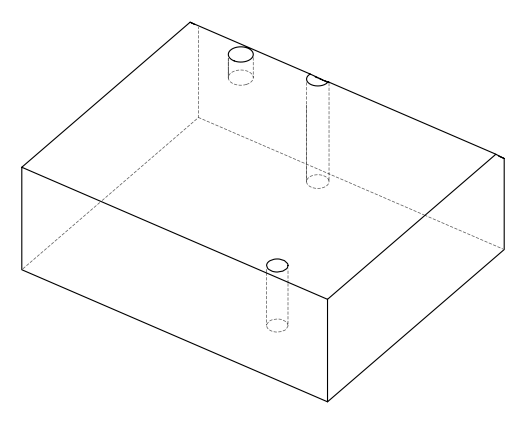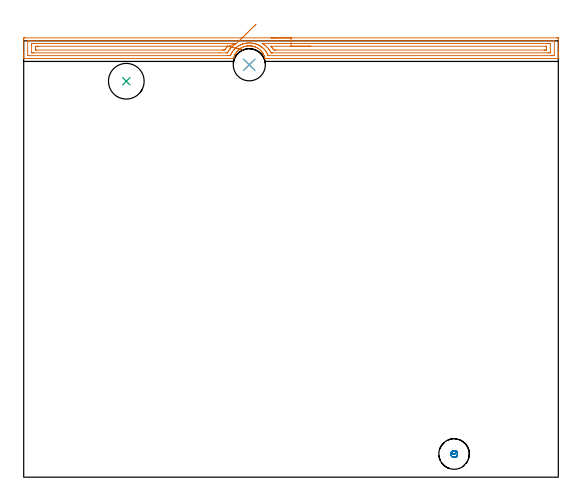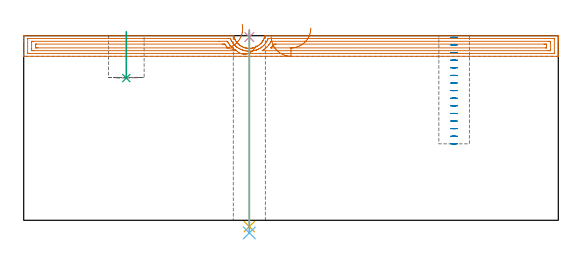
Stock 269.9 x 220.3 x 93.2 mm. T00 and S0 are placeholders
(PLAN: 6 operations, 5 tool changes, 10.8 min)
(1 AREA_MILL | FG_CHAMFER_SURFACE | UGT0205_001 | 8.86 min | 14604 mm3)
(2 MILL_BLIND_HOLE_FROM_SOLID_MATERIAL | STEP1POCKET | UGT0201_130 | Spiral | 0.99 min | 10164 mm3)
(3 INDEXABLE_INSERT_DRILL_BLIND_HOLE_FROM_SOLID | STEP1POCKET_1 | NXT0302_007 | 0.1 min | 5389 mm3)
(4 SPOT_DRILL | STEP1HOLE | NXT0321_9005460120000 | 0.03 min | 1 mm3)
(5 DRILL_THROUGH_HOLE_INTO_CENTER | STEP1HOLE | NXT0301_065 | 0.4 min | 6427 mm3)
(6 DRILL_TO_ENLARGE_THROUGH_HOLE | STEP1HOLE | UGT0301_286 | 0.41 min | 12561 mm3)
(TOOL UGT0205_001 | Chamfer Mill 20 x 3 x 45 deg. | D20 FL50 Z2)
(TOOL UGT0201_130 | Carbide End Mill 12.0 | D12 FL15 Z4)
(TOOL NXT0302_007 | Index. Insert Drill 18mm [880-D1800L25-05] | D18 PA176 FL90 Z2)
(TOOL NXT0321_9005460120000 | NC Spot Drill, 142deg, 12mm, Carbide, Uncoated | D12 PA142 FL30 Z2)
(TOOL NXT0301_065 | Carbide Drill 9.4mm [860.1-0940-075A1-MM 2214] | D9.4 PA140 FL98 Z2)
(TOOL UGT0301_286 | Twist Drill 16.2 mm | D16.2 PA118 FL125 Z2)
(OP 1 AREA_MILL)
G17 G21 G94 G90
T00 M6
G54
G17 G0 G90 X124.95 Y221.8 S1061 M3
G43 Z103.2 H0
Z92.8
G94 G1 X124.988 Z91.928 F250.
X125.102 Z91.064
X125.291 Z90.212
X125.553 Z89.38
X125.887 Z88.574
X126.29 Z87.8
X126.758 Z87.064
X127.29 Z86.372
X127.879 Z85.729
X128.522 Z85.14
X129.214 Z84.608
X129.95 Z84.14
X130.724 Z83.737
X131.53 Z83.403
X132.362 Z83.141
X133.214 Z82.952
X134.078 Z82.838
X134.95 Z82.8
X269.292
X269.803 Y221.795 Z82.803
X269.89 Y221.792 Z82.806
X269.9 Y221.699 Z82.898
Y214.409 Z90.185
Y213.85 Z90.746
Y213.533 Z91.063
Y212.974 Z91.622
Y212.656 Z91.938
Y212.021 Z92.578
Y211.675 Z92.924
X269.897 Y211.535 Z93.057
X269.89 Y211.402 Z93.188
X269.738 Y211.4 Z93.2
X122.007
X121.828 Y211.406 Z93.192
X121.792 Y211.521 Z93.077
X121.709 Y211.817 Z92.783
X121.667 Y211.972 Z92.627
X121.587 Y212.218 Z92.377
X121.549 Y212.336 Z92.261
X121.523 Y212.417 Z92.181
X121.452 Y212.596 Z92.004
X121.346 Y212.868 Z91.732
X121.147 Y213.312 Z91.288
X121.124 Y213.359 Z91.241
X121.114 Y213.376 Z91.224
X121.025 Y213.533 Z91.063
X120.964 Y213.643 Z90.955
X120.884 Y213.786 Z90.813
X120.817 Y213.893 Z90.706
X120.767 Y213.971 Z90.626
X120.726 Y214.038 Z90.561
X120.621 Y214.206 Z90.393
X120.519 Y214.347 Z90.252
X120.474 Y214.409 Z90.188
X120.424 Y214.479 Z90.12
X120.232 Y214.746 Z89.852
X120.221 Y214.759 Z89.84
X120.148 Y214.847 Z89.749
X120.085 Y214.925 Z89.674
X120.03 Y214.988 Z89.612
X119.933 Y215.1 Z89.5
X119.642 Y215.405 Z89.194
X119.339 Y215.698 Z88.901
X118.989 Y215.994 Z88.605
X118.447 Y216.394 Z88.203
X118.042 Y216.651 Z87.947
X117.628 Y216.888 Z87.711
X117.555 Y216.924 Z87.675
X117.097 Y217.131 Z87.467
X116.995 Y217.173 Z87.426
X116.663 Y217.306 Z87.292
X116.205 Y217.456 Z87.142
X115.758 Y217.574 Z87.022
X115.542 Y217.62 Z86.979
X115.326 Y217.664 Z86.934
X114.866 Y217.734 Z86.858
X114.693 Y217.755 Z86.841
X114.641 Y217.761 Z86.835
X114.403 Y217.781 Z86.816
X114.251 Y217.783 Z86.807
X113.973 Y217.792 Z86.8
X113.897 Z86.801
X113.855 Y217.791 Z86.799
X113.713 Y217.79
X113.692 Z86.801
X113.658 Y217.789 Z86.803
X113.397 Y217.781 Z86.815
X113.22 Y217.764 Z86.829
X113.095 Y217.752 Z86.841
X113.08 Y217.75 Z86.843
X112.648 Y217.695 Z86.904
X112.26 Y217.622 Z86.977
X112.203 Y217.611 Z86.986
X111.756 Y217.501 Z87.097
X111.311 Y217.366 Z87.232
X110.863 Y217.2 Z87.399
X110.419 Y217.008 Z87.589
X110.402 Y217. Z87.597
X110.173 Y216.888 Z87.711
X109.847 Y216.706 Z87.894
X109.527 Y216.512 Z88.087
X109.162 Y216.26 Z88.339
X109.064 Y216.187 Z88.413
X108.806 Y215.994 Z88.606
X108.659 Y215.87 Z88.728
X108.635 Y215.85 Z88.748
X108.617 Y215.833 Z88.765
X108.501 Y215.724 Z88.873
X108.372 Y215.603 Z88.994
X108.243 Y215.482 Z89.115
X107.867 Y215.1 Z89.499
X107.743 Y214.958 Z89.64
X107.656 Y214.847 Z89.751
X107.45 Y214.587 Z90.012
X107.178 Y214.205 Z90.393
X106.851 Y213.683 Z90.916
X106.773 Y213.533 Z91.066
X106.658 Y213.311 Z91.288
X106.583 Y213.146 Z91.453
X106.454 Y212.868 Z91.732
X106.386 Y212.693 Z91.907
X106.277 Y212.418 Z92.182
X106.191 Y212.15 Z92.449
X106.133 Y211.972 Z92.626
X106.081 Y211.78 Z92.816
X106.01 Y211.522 Z93.075
X105.999 Y211.476 Z93.122
X105.991 Y211.443 Z93.155
X105.971 Y211.405 Z93.193
X105.961 Y211.402 Z93.197
X105.939 Y211.4 Z93.2
X0.162
X0.01 Y211.402 Z93.188
X0.003 Y211.535 Z93.057
X0. Y211.675 Z92.924
Y212.021 Z92.578
Y212.656 Z91.938
Y213.85 Z90.747
Y214.409 Z90.185
Y221.141 Z83.457
X0.004 Y221.42 Z83.177
X0.01 Y221.792 Z82.805
X0.225 Y221.796 Z82.802
X0.608 Y221.8 Z82.8
X134.95
Y220.386 Z84.214
X267.507 Y220.385 Z84.215
X267.669 Y220.384 Z84.216
X267.854 Y220.379 Z84.221
X267.891 Y220.377 Z84.223
X267.895 Y220.352 Z84.248
X267.897 Y220.323 Z84.277
X267.9 Y220.158 Z84.442
X267.899 Y213.018 Z91.582
X267.896 Y212.915 Z91.685
X267.89 Y212.847 Z91.753
X267.886 Y212.821 Z91.779
X267.871 Y212.82 Z91.78
X267.507 Y212.815 Z91.785
X267.346 Y212.814 Z91.786
X266.614
X123.631 Y212.815 Z91.785
X123.522 Y212.817 Z91.783
X123.47 Y212.821 Z91.779
X123.449 Y212.824 Z91.776
X123.435 Y212.852 Z91.748
X123.403 Y212.924 Z91.676
X123.321 Y213.118 Z91.482
X123.135 Y213.533 Z91.067
X122.899 Y214.017 Z90.583
X122.671 Y214.409 Z90.191
X122.281 Y215.016 Z89.584
X122.086 Y215.285 Z89.315
X122.007 Y215.391 Z89.209
X121.648 Y215.814 Z88.786
X121.321 Y216.162 Z88.438
X121.114 Y216.367 Z88.233
X120.758 Y216.692 Z87.908
X120.336 Y217.038 Z87.562
X120.221 Y217.127 Z87.473
X119.853 Y217.4 Z87.2
X119.329 Y217.729 Z86.871
X119.211 Y217.799 Z86.801
X119.005 Y217.914 Z86.686
X118.633 Y218.108 Z86.492
X118.436 Y218.198 Z86.402
X117.914 Y218.427 Z86.173
X117.544 Y218.572 Z86.028
X117.449 Y218.606 Z85.994
X117.379 Y218.629 Z85.971
X116.863 Y218.791 Z85.809
X116.651 Y218.848 Z85.752
X116.572 Y218.868 Z85.732
X115.758 Y219.039 Z85.561
X115.457 Y219.087 Z85.513
X114.866 Y219.161 Z85.439
X114.459 Y219.19 Z85.41
X113.973 Y219.203 Z85.397
X113.558 Y219.199 Z85.401
X113.08 Y219.173 Z85.427
X112.726 Y219.139 Z85.461
X112.188 Y219.064 Z85.536
X111.952 Y219.022 Z85.578
X111.652 Y218.965 Z85.635
X111.295 Y218.884 Z85.716
X111.219 Y218.865 Z85.735
X110.938 Y218.791 Z85.809
X110.528 Y218.668 Z85.932
X110.493 Y218.657 Z85.943
X110.453 Y218.643 Z85.957
X110.402 Y218.625 Z85.975
X109.883 Y218.425 Z86.175
X109.51 Y218.266 Z86.334
X109.264 Y218.156 Z86.444
X108.789 Y217.914 Z86.686
X108.678 Y217.855 Z86.745
X108.654 Y217.842 Z86.758
X108.617 Y217.819 Z86.781
X108.131 Y217.515 Z87.085
X107.725 Y217.238 Z87.362
X107.608 Y217.153 Z87.447
X107.459 Y217.038 Z87.562
X107.116 Y216.76 Z87.84
X106.832 Y216.504 Z88.096
X106.656 Y216.335 Z88.265
X106.482 Y216.162 Z88.438
X106.218 Y215.888 Z88.712
X105.939 Y215.569 Z89.031
X105.813 Y215.409 Z89.191
X105.72 Y215.285 Z89.315
X105.442 Y214.897 Z89.703
X105.12 Y214.409 Z90.191
X105.092 Y214.365 Z90.235
X105.047 Y214.291 Z90.309
X104.786 Y213.789 Z90.811
X104.665 Y213.533 Z91.067
X104.506 Y213.187 Z91.413
X104.419 Y212.997 Z91.603
X104.33 Y212.821 Z91.779
X104.154 Y212.818 Z91.782
X103.992 Y212.816 Z91.784
X103.261 Y212.814 Z91.786
X103.101
X2.393 Y212.815 Z91.785
X2.231 Y212.816 Z91.784
X2.046 Y212.821 Z91.779
X2.009 Y212.823 Z91.777
X2.005 Y212.848 Z91.752
X2.003 Y212.877 Z91.723
X2. Y213.042 Z91.558
X2.001 Y220.182 Z84.418
X2.004 Y220.285 Z84.315
X2.01 Y220.353 Z84.247
X2.014 Y220.379 Z84.221
X2.029 Y220.38 Z84.22
X2.393 Y220.385 Z84.215
X2.554
X3.286 Y220.386 Z84.214
X134.95
Y218.972 Z85.628
X264.829 Y218.971 Z85.629
X265.54 Y218.969 Z85.631
X265.721 Y218.965 Z85.635
X265.89 Y218.959 Z85.641
X265.895 Y218.791 Z85.809
X265.899 Y218.617 Z85.983
X265.9 Y215.11 Z89.49
X265.895 Y214.409 Z90.191
X265.893 Y214.241 Z90.359
X265.721 Y214.235 Z90.365
X265.012 Y214.229 Z90.371
X264.829
X125.577
X125.393 Y214.23 Z90.37
X125.025 Y214.234 Z90.366
X124.927 Y214.235 Z90.365
X124.912 Y214.259 Z90.341
X124.881 Y214.312 Z90.288
X124.827 Y214.409 Z90.191
X124.685 Y214.67 Z89.93
X124.3 Y215.285 Z89.315
X123.792 Y216.026 Z88.574
X123.68 Y216.162 Z88.438
X123.042 Y216.898 Z87.702
X122.899 Y217.044 Z87.556
X122.614 Y217.318 Z87.282
X122.007 Y217.838 Z86.762
X121.91 Y217.914 Z86.686
X121.456 Y218.252 Z86.348
X121.114 Y218.494 Z86.106
X120.934 Y218.614 Z85.986
X120.665 Y218.791 Z85.809
X120.404 Y218.965 Z85.635
X120.746 Y218.969 Z85.631
X120.931 Y218.971 Z85.629
X134.95 Y218.972 Z85.628
Y217.557 Z87.043
X263.408
X263.767 Y217.553 Z87.047
X263.832 Y217.55 Z87.05
X263.89 Y217.545 Z87.055
X263.9 Y217.038 Z87.562
Y216.197 Z88.403
X263.899 Y216.162 Z88.438
X263.89 Y215.742 Z88.858
X263.88 Y215.649 Z88.951
X263.748 Y215.647 Z88.953
X263.571 Y215.644 Z88.956
X263.044 Y215.643 Z88.957
X262.68
X127.363
X126.998 Y215.644 Z88.956
X126.47 Y215.648 Z88.952
X126.3 Y215.65 Z88.95
X126.156 Y215.848 Z88.752
X125.931 Y216.162 Z88.438
X125.577 Y216.659 Z87.941
X125.265 Y217.038 Z87.562
X125.045 Y217.299 Z87.301
X124.924 Y217.443 Z87.157
X124.842 Y217.544 Z87.056
X124.838 Y217.552 Z87.048
X124.843 Y217.554 Z87.046
X124.872 Y217.555 Z87.045
X125.049 Y217.557 Z87.043
X134.95
X135.822 Z87.081
X136.686 Z87.195
X137.538 Z87.383
X138.37 Z87.646
X139.176 Z87.98
X139.95 Z88.382
X140.686 Z88.851
X141.378 Z89.382
X142.021 Z89.972
X142.61 Z90.615
X143.142 Z91.307
X143.61 Z92.043
X144.013 Z92.816
X144.347 Z93.622
X144.609 Z94.454
X144.798 Z95.306
X144.912 Z96.171
X144.95 Z97.043
G0 X117.37 Y228.702 Z88.1
G1 X116.991 Y228.331 Z87.408
X116.57 Y227.919 Z86.764
X116.11 Y227.47 Z86.174
X115.616 Y226.986 Z85.643
X115.09 Y226.472 Z85.173
X114.537 Y225.931 Z84.77
X113.961 Y225.368 Z84.436
X113.366 Y224.786 Z84.173
X112.757 Y224.19 Z83.983
X112.139 Y223.586 Z83.869
X111.516 Y222.976 Z83.83
X110.893 Y222.367 Z83.868
X110.274 Y221.762 Z83.981
X109.665 Y221.167 Z84.169
X109.07 Y220.585 Z84.431
X108.494 Y220.021 Z84.764
X107.941 Y219.48 Z85.167
X107.414 Y218.965 Z85.635
X107.404 Y218.955 Z85.645
X107.328 Y218.905 Z85.695
X107.238 Y218.848 Z85.752
X107.145 Y218.791 Z85.809
X106.954 Y218.671 Z85.929
X106.832 Y218.593 Z86.007
X106.425 Y218.314 Z86.286
X105.939 Y217.963 Z86.637
X105.911 Y217.942 Z86.658
X105.878 Y217.914 Z86.686
X105.435 Y217.533 Z87.067
X105.047 Y217.18 Z87.42
X104.974 Y217.109 Z87.491
X104.904 Y217.038 Z87.562
X104.543 Y216.66 Z87.94
X104.154 Y216.214 Z88.386
X104.131 Y216.185 Z88.415
X104.113 Y216.162 Z88.438
X103.758 Y215.674 Z88.926
X103.491 Y215.285 Z89.315
X103.4 Y215.149 Z89.451
X103.261 Y214.931 Z89.669
X103.071 Y214.596 Z90.004
X102.965 Y214.409 Z90.191
X102.89 Y214.282 Z90.318
X102.854 Y214.235 Z90.365
X102.737 Y214.233 Z90.368
X102.552 Y214.23 Z90.37
X98.647 Y214.228 Z90.372
X5.071 Y214.229 Z90.371
X4.36 Y214.231 Z90.369
X4.179 Y214.235 Z90.365
X4.01 Y214.241 Z90.359
X4.005 Y214.409 Z90.191
X4.001 Y214.583 Z90.017
X4. Y218.089 Z86.511
X4.005 Y218.791 Z85.809
X4.007 Y218.959 Z85.641
X4.179 Y218.964 Z85.636
X4.888 Y218.97 Z85.63
X5.071 Y218.971 Z85.629
X106.832
X107.414 Y218.965 Z85.635
X102.955 Y217.546 Z87.054
X102.94 Y217.527 Z87.073
X102.911 Y217.491 Z87.109
X102.86 Y217.432 Z87.168
X102.522 Y217.038 Z87.562
X102.453 Y216.956 Z87.644
X102.369 Y216.851 Z87.749
X102.074 Y216.451 Z88.149
X101.867 Y216.162 Z88.438
X101.579 Y215.745 Z88.855
X101.53 Y215.678 Z88.922
X101.503 Y215.649 Z88.951
X101.476 Y215.648 Z88.952
X100.949 Y215.644 Z88.956
X100.583 Y215.643 Z88.957
X100.22
X6.492
X6.133 Y215.647 Z88.953
X6.068 Y215.65 Z88.95
X6.01 Y215.655 Z88.945
X6. Y216.162 Z88.438
Y217.002 Z87.598
X6.001 Y217.038 Z87.562
X6.01 Y217.458 Z87.142
X6.02 Y217.551 Z87.049
X6.152 Y217.553 Z87.047
X6.329 Y217.556 Z87.044
X6.857 Y217.557 Z87.043
X7.22
X102.369
X102.734 Y217.556 Z87.044
X102.863 Y217.554 Z87.046
X102.936 Y217.55 Z87.05
X102.955 Y217.546 Z87.054
X103.775 Y217.356 Z87.283
X104.572 Y217.17 Z87.585
X105.341 Y216.992 Z87.958
X106.075 Y216.821 Z88.397
X106.769 Y216.66 Z88.901
X107.417 Y216.509 Z89.464
X108.015 Y216.37 Z90.084
X108.559 Y216.244 Z90.755
X109.043 Y216.131 Z91.472
X109.465 Y216.034 Z92.229
X109.82 Y215.951 Z93.021
X110.107 Y215.884 Z93.842
X110.324 Y215.834 Z94.686
X110.468 Y215.8 Z95.546
X110.538 Y215.784 Z96.415
X110.534 Y215.785 Z97.288
X110.456 Y215.803 Z98.156
X110.305 Y215.838 Z99.015
G0 Z103.2
M5
M2
(OP 2 MILL_BLIND_HOLE_FROM_SOLID_MATERIAL)
G17 G21 G94 G90
T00 M6
G54
G17 G0 G90 X217.3 Y11.7 S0 M3
G43 Z103.2 H0
Z92.36
G94 G3 X218.061 Y12.639 R0.778 F250.
X216.947 Y13.363 R0.939
X215.637 Y11.347 R1.7
X216.947 Y13.363 R-1.7
X216.292 Y12.355 R0.85
X217.3 Y11.7 R0.85
G0 Z88.52
G3 X218.061 Y12.639 R0.778
X216.947 Y13.363 R0.939
X215.637 Y11.347 R1.7
X216.947 Y13.363 R-1.7
X216.292 Y12.355 R0.85
X217.3 Y11.7 R0.85
G0 Z84.68
G3 X218.061 Y12.639 R0.778
X216.947 Y13.363 R0.939
X215.637 Y11.347 R1.7
X216.947 Y13.363 R-1.7
X216.292 Y12.355 R0.85
X217.3 Y11.7 R0.85
G0 Z80.84
G3 X218.061 Y12.639 R0.778
X216.947 Y13.363 R0.939
X215.637 Y11.347 R1.7
X216.947 Y13.363 R-1.7
X216.292 Y12.355 R0.85
X217.3 Y11.7 R0.85
G0 Z77.
G3 X218.061 Y12.639 R0.778
X216.947 Y13.363 R0.939
X215.637 Y11.347 R1.7
X216.947 Y13.363 R-1.7
X216.292 Y12.355 R0.85
X217.3 Y11.7 R0.85
G0 Z73.16
G3 X218.061 Y12.639 R0.778
X216.947 Y13.363 R0.939
X215.637 Y11.347 R1.7
X216.947 Y13.363 R-1.7
X216.292 Y12.355 R0.85
X217.3 Y11.7 R0.85
G0 Z69.32
G3 X218.061 Y12.639 R0.778
X216.947 Y13.363 R0.939
X215.637 Y11.347 R1.7
X216.947 Y13.363 R-1.7
X216.292 Y12.355 R0.85
X217.3 Y11.7 R0.85
G0 Z65.48
G3 X218.061 Y12.639 R0.778
X216.947 Y13.363 R0.939
X215.637 Y11.347 R1.7
X216.947 Y13.363 R-1.7
X216.292 Y12.355 R0.85
X217.3 Y11.7 R0.85
G0 Z61.64
G3 X218.061 Y12.639 R0.778
X216.947 Y13.363 R0.939
X215.637 Y11.347 R1.7
X216.947 Y13.363 R-1.7
X216.292 Y12.355 R0.85
X217.3 Y11.7 R0.85
G0 Z57.8
G3 X218.061 Y12.639 R0.778
X216.947 Y13.363 R0.939
X215.637 Y11.347 R1.7
X216.947 Y13.363 R-1.7
X216.292 Y12.355 R0.85
X217.3 Y11.7 R0.85
G0 Z53.96
G3 X218.061 Y12.639 R0.778
X216.947 Y13.363 R0.939
X215.637 Y11.347 R1.7
X216.947 Y13.363 R-1.7
X216.292 Y12.355 R0.85
X217.3 Y11.7 R0.85
G0 Z50.12
G3 X218.061 Y12.639 R0.778
X216.947 Y13.363 R0.939
X215.637 Y11.347 R1.7
X216.947 Y13.363 R-1.7
X216.292 Y12.355 R0.85
X217.3 Y11.7 R0.85
G0 Z46.28
G3 X218.061 Y12.639 R0.778
X216.947 Y13.363 R0.939
X215.637 Y11.347 R1.7
X216.947 Y13.363 R-1.7
X216.292 Y12.355 R0.85
X217.3 Y11.7 R0.85
G0 Z42.44
G3 X218.061 Y12.639 R0.778
X216.947 Y13.363 R0.939
X215.637 Y11.347 R1.7
X216.947 Y13.363 R-1.7
X216.292 Y12.355 R0.85
X217.3 Y11.7 R0.85
G0 Z38.6
G3 X218.061 Y12.639 R0.778
X216.947 Y13.363 R0.939
X215.637 Y11.347 R1.7
X216.947 Y13.363 R-1.7
X216.292 Y12.355 R0.85
X217.3 Y11.7 R0.85
G0 Z103.2
M5
M2
(OP 3 INDEXABLE_INSERT_DRILL_BLIND_HOLE_FROM_SOLID)
G17 G21 G94 G90
T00 M6
G54
G17 G0 G90 X51.8 Y199.9 S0 M3
G43 Z103.2 H1
G94 G81 G98 Z71.8 F250. R95.2
G80
M5
M2
(OP 4 SPOT_DRILL)
G17 G21 G94 G90
T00 M6
G54
G17 G0 G90 X113.9 Y208.2 S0 M3
G43 Z103.2 H0
G94 G81 G98 Z92.503 F250. R96.2
G80
M5
M2
(OP 5 DRILL_THROUGH_HOLE_INTO_CENTER)
G17 G21 G94 G90
T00 M6
G54
G17 G0 G90 X113.9 Y208.2 S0 M3
G43 Z103.2 H1
G94 G73 G98 Z-3.211 F250. Q8.765 R95.2
G80
M5
M2
(OP 6 DRILL_TO_ENLARGE_THROUGH_HOLE)
G17 G21 G94 G90
T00 M6
G54
G17 G0 G90 X113.9 Y208.2 S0 M3
G43 Z103.2 H0
G94 G73 G98 Z-6.367 F250. Q14.224 R95.2
G80
M5
M2
